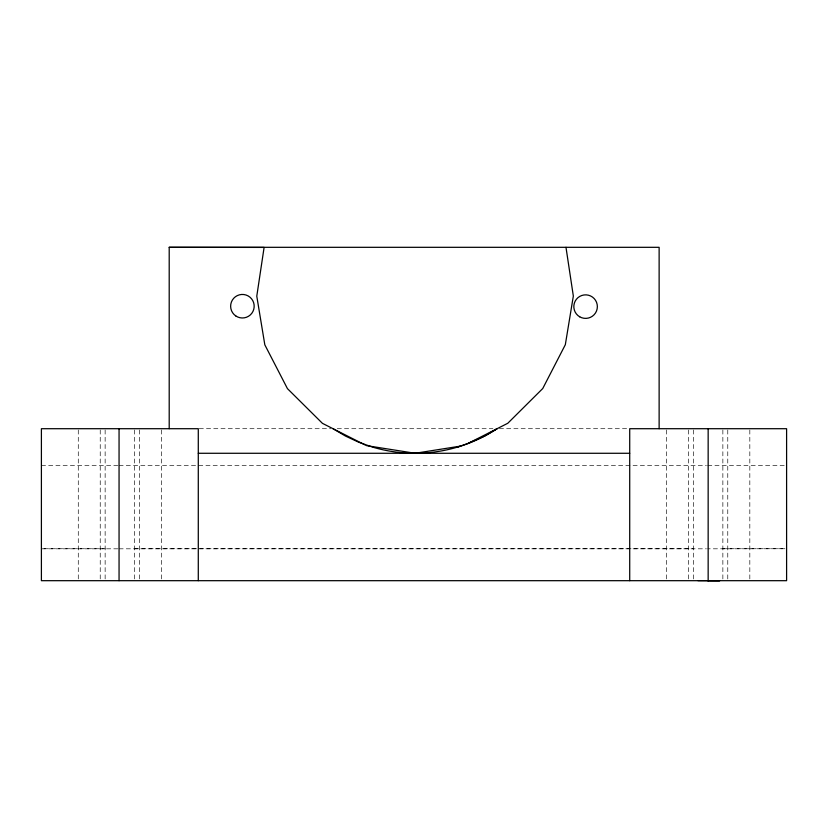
<?xml version="1.0" encoding="UTF-8"?>
<svg xmlns="http://www.w3.org/2000/svg" width="828" height="828" viewBox="0 0 828 828"><rect width="100%" height="100%" fill="white"/><g stroke="black" fill="none" stroke-linecap="round" stroke-linejoin="round"><path stroke-width="0.62" stroke-dasharray="4.14 3.1" d="M199.237 428.707L330.786 428.707M337.255 428.707L492.919 428.707M499.387 428.707L628.762 428.707M41.4 465.481L117.731 465.481M119.025 465.481L706.387 465.481M707.681 465.481L785.327 465.553M43.946 548.747L105.135 548.747M134.55 548.747L693.45 548.747M722.865 548.747L785.327 548.747L707.681 548.819M41.4 548.819L117.731 548.819M119.025 548.819L706.387 548.819M749.826 429.991L749.826 580.687M727.771 429.991L727.771 580.687M722.865 429.991L722.865 579.403M693.45 429.991L693.45 580.687M688.544 429.991L688.544 580.687M666.488 429.991L666.488 580.687M161.408 429.991L161.408 580.687M139.456 429.991L139.456 580.687M134.55 429.991L134.55 579.403M105.135 429.991L105.135 579.403M100.229 429.991L100.229 580.687M78.277 429.991L78.277 580.687"/><path stroke-width="1.24" d="M457.863 447.006L468.234 443.342L507.781 423.274L542.744 388.529L565.327 344.707L573.338 296.062L565.979 247.313M468.234 443.342L484.618 436.066L497.069 428.707A149.206 149.206 0 0 1 372.238 447.006L358.596 442.183L345.483 436.066L333.022 428.707M460.327 446.137L415.118 453.278L366.421 445.619M707.609 580.666L719.822 580.676L697.921 580.635M169.202 428.707L169.202 247.313L659.129 247.313L659.129 428.707M198.285 453.278L629.715 453.278M169.202 247.313L264.101 247.427L256.783 296.176L264.825 344.821L287.44 388.622L322.434 423.346L365.324 445.06M708.157 428.707L708.157 580.687M629.715 580.687L629.715 428.707L786.6 428.707L786.6 580.687L41.4 580.687L41.4 428.707L198.285 428.707L198.285 580.687M119.056 428.707L119.056 580.687M579.683 316.793A11.768 11.768 0 0 0 597.361 306.66A11.768 11.768 0 0 0 579.735 296.414A11.768 11.768 0 0 0 579.683 316.793M235.773 315.934A11.768 11.768 0 0 0 254.144 307.095A11.768 11.768 0 0 0 237.305 295.606A11.768 11.768 0 0 0 235.773 315.934"/></g></svg>
